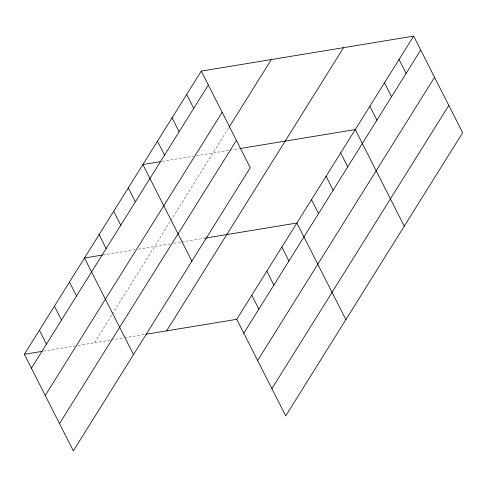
<?xml version="1.0" encoding="UTF-8"?>
<svg xmlns="http://www.w3.org/2000/svg" width="487" height="487" viewBox="0 0 487 487"><rect width="100%" height="100%" fill="white"/><g stroke="black" fill="none" stroke-linecap="round" stroke-linejoin="round"><path stroke-width="0.37" stroke-dasharray="2.44 1.83" d="M94.435 342.745L111.852 314.876M112.247 314.243L170.365 221.201M170.76 220.574L228.744 127.752M162.262 161.361L193.583 156.199M196.559 155.712L229.176 150.337M229.913 150.215L239.494 148.638M103.141 254.932L135.203 249.654M138.18 249.161L170.797 243.792M173.743 243.305L181.115 242.094M181.852 241.972L205.429 238.088M43.739 351.097L75.053 345.94M78.036 345.447L110.646 340.078M111.383 339.956L123.911 337.893M124.648 337.771L144.542 334.496"/><path stroke-width="0.73" d="M201.259 71.096L250.263 167.692L73.354 450.883L24.35 354.293L201.259 71.096L413.646 36.117L462.65 132.708L285.741 415.904L236.737 319.308L413.646 36.117M31.412 368.215L208.32 85.024M45.254 395.493L222.163 112.302M229.14 127.119L271.344 59.554M59.511 423.605L236.42 140.408M166.651 330.85L343.554 47.659M243.804 333.23L420.707 50.039M257.641 360.514L434.55 77.317M271.904 388.62L448.807 105.429M160.771 161.605L142.88 164.551L191.884 261.148M240.231 148.517L355.267 129.566L404.271 226.163M102.392 255.06L84.501 258.007L133.505 354.597M205.429 238.088L296.887 223.022L345.892 319.618M24.35 354.293L42.247 351.346M146.021 334.252L236.737 319.308M399.048 59.481L406.115 73.403M384.456 82.839L391.518 96.767M369.858 106.203L376.926 120.131M340.669 152.93L347.736 166.852M326.077 176.294L333.138 190.216M311.479 199.658L318.547 213.58M281.851 247.092L288.913 261.014M186.661 94.46L193.723 108.382M266.815 271.168L273.877 285.09M172.069 117.824L179.131 131.746M251.773 295.238L258.841 309.16M157.471 141.187L164.533 155.109M128.282 187.915L135.343 201.837M113.69 211.279L120.752 225.201M99.092 234.643L106.154 248.565M69.458 282.076L76.526 295.999M54.422 306.146L61.49 320.069M39.386 330.223L46.448 344.145"/></g></svg>
